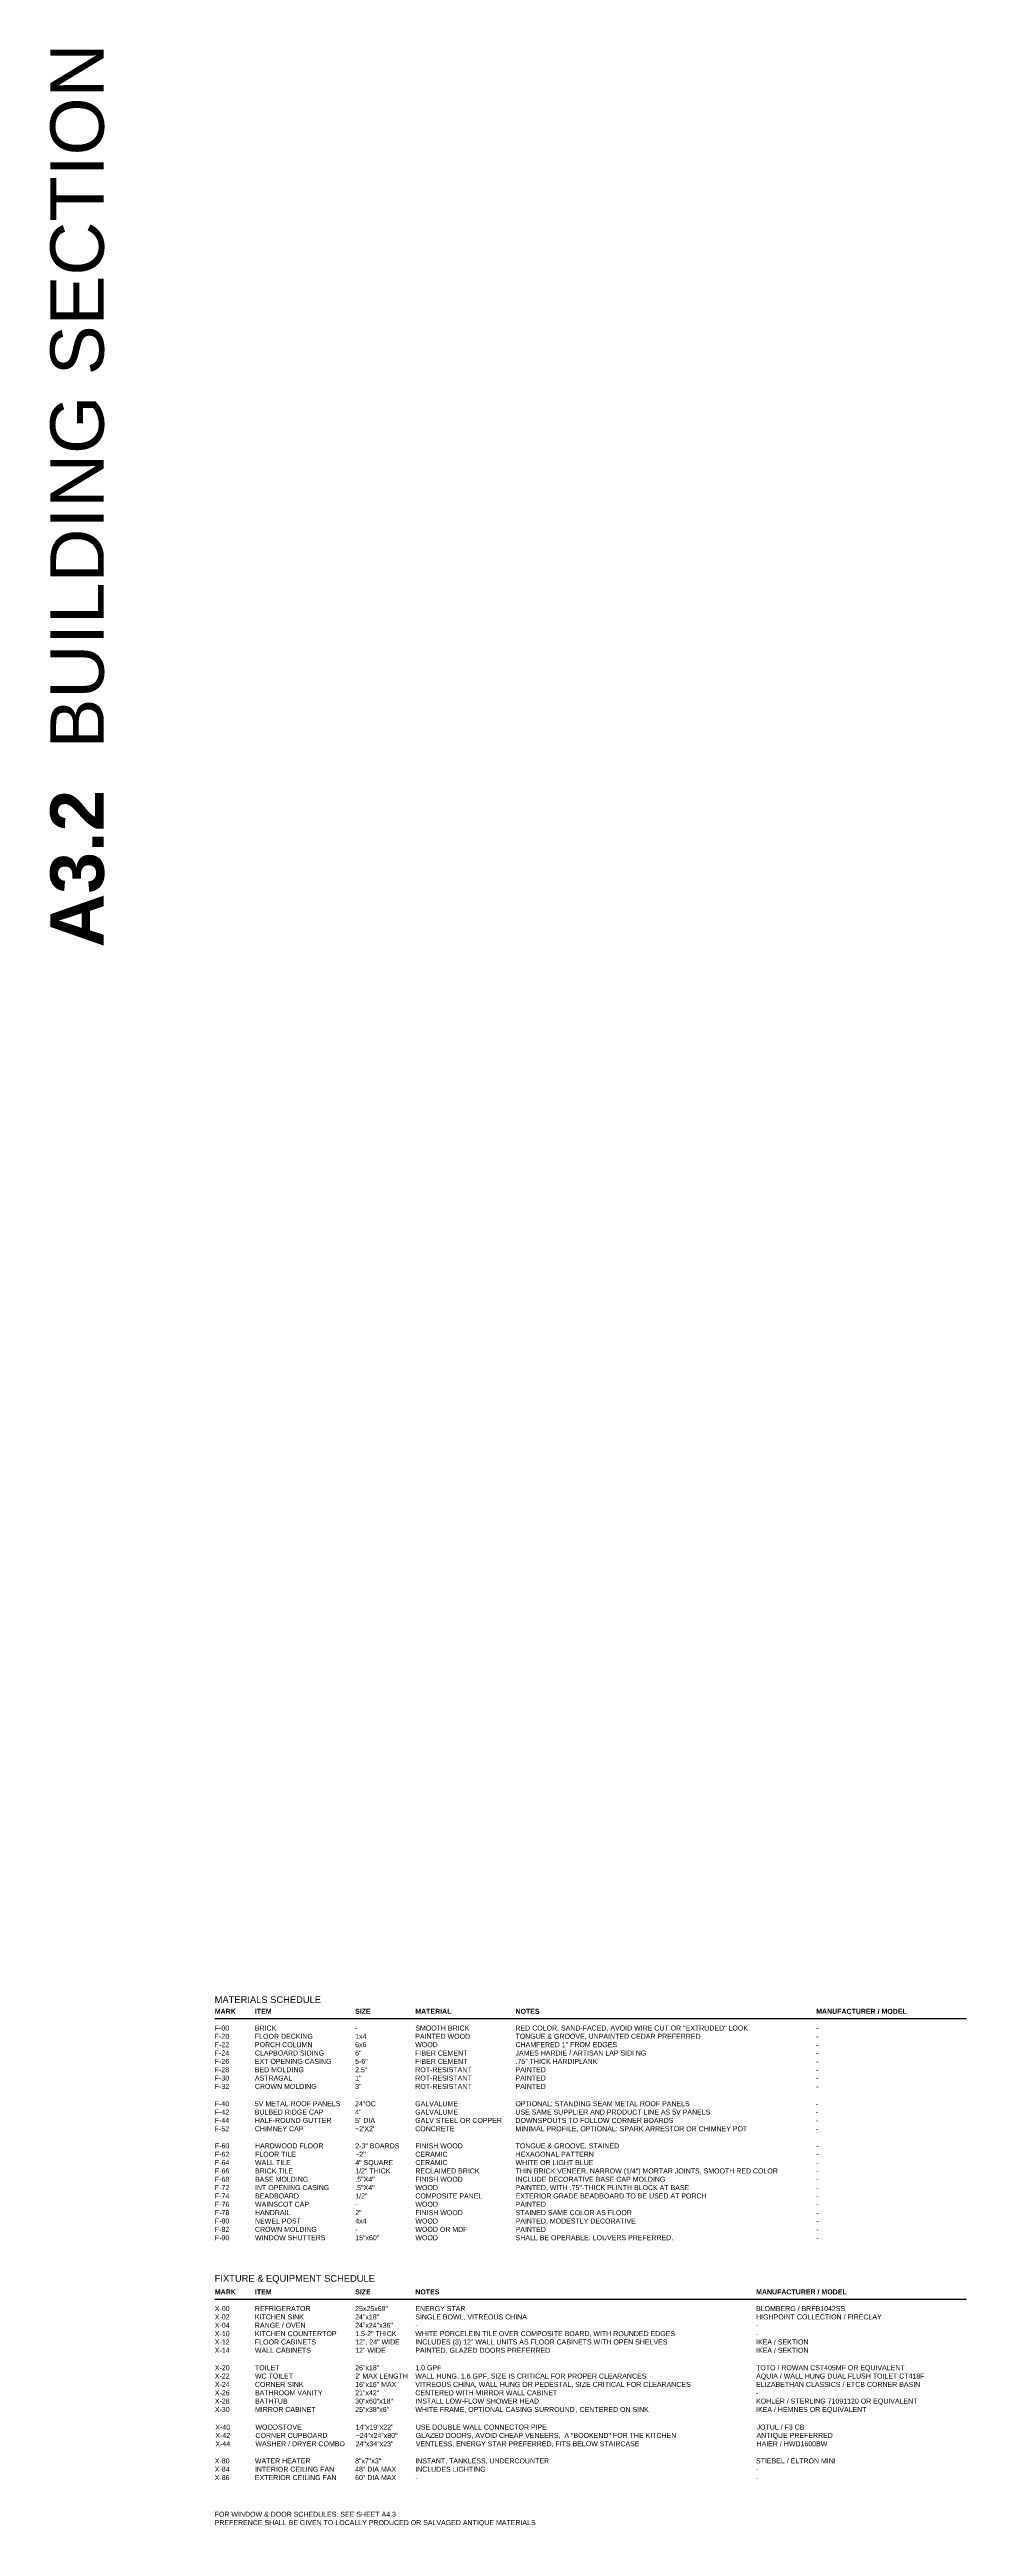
# Model space of a CAD drawing. Header units: inches. Extents: x -54 to 15382, y 469 to 41738.
# Drawn here: x 4032 to 4444, y 3614 to 4727 of the extents above; entities that cross this region are included whole.
import ezdxf

# ---------------------------------------------------------------- set-up
doc = ezdxf.new("R2010")
doc.units = ezdxf.units.IN
doc.header["$MEASUREMENT"] = 0
doc.layers.get('0').update_dxf_attribs({"lineweight": 9})
doc.layers.add('3', color=7, linetype='Continuous', lineweight=30)
doc.layers.add('A-TEXTx', color=7, linetype='Continuous', lineweight=18)
doc.styles.get("Standard").update_dxf_attribs({"font": 'arial.ttf'})

msp = doc.modelspace()

# ---------------------------------------------------------------- linework, layer by layer
at = {"layer": '3', "ltscale": 0.25}
for p, q in [((4443.7618855, 3842.4676375), (4106.3041513, 3842.4676375)), ((4443.7618855, 3716.4676375), (4106.3041513, 3716.4676375))]:
    msp.add_line(p, q, dxfattribs=at)

# ---------------------------------------------------------------- texts
at = {"ltscale": 0.5, "insert": (4044.664182, 4526.7534571), "char_height": 24, "attachment_point": 5, "rotation": 90}
msp.add_mtext('{\\fArial|b1|i0|c0|p34;A3.2 \\fArial|b0|i0|c1|p0; BUILDING SECTION}', dxfattribs=at)
at = {"ltscale": 0.1, "char_height": 3, "attachment_point": 7}
for s, insert, width in [('{MATERIALS SCHEDULE}', (4106.2481563, 3849.5682085), 47.37102925), ('{FIXTURE & EQUIPMENT SCHEDULE}', (4106.2481563, 3723.5682085), 81.374874362)]:
    msp.add_mtext(s, dxfattribs=dict(at, insert=insert, width=width))
at = {"layer": 'A-TEXTx', "ltscale": 0.5, "char_height": 2.25, "attachment_point": 1}
for s, insert, width in [('{\\fArial|b1|i0|c1|p0;MARK^IITEM^I^I^I^I^ISIZE^I^I^IMATERIAL^I^I^I^INOTES^I^I^I^I^I^I^I^I^I^I^I^I^I^IMANUFACTURER / MODEL^I\\fArial|b0|i0|c1|p0;^I^I^I\\P\\PF-00^I^IBRICK^I^I^I^I-^I^I^ISMOOTH BRICK^I^I^IRED COLOR, SAND-FACED, AVOID WIRE CUT OR "EXTRUDED" LOOK^I^I^I^I-}', (4106.2957039, 3846.9746214), 351.704374518), ('{F-20^I^IFLOOR DECKING^I^I^I1x4^I^I^IPAINTED WOOD^I^I^ITONGUE & GROOVE, UNPAINTED CEDAR PREFERRED^I^I^I^I^I^I-\\PF-22^I^IPORCH COLUMN^I^I^I6x6^I^I^IWOOD^I^I^I^ICHAMFERED 1" FROM EDGES^I^I^I^I^I^I^I^I^I^I-\\PF-24^I^ICLAPBOARD SIDING^I^I6"^I^I^IFIBER CEMENT^I^I^IJAMES HARDIE / ARTISAN LAP SIDI^ING^I^I^I^I^I^I^I^I^I-\\PF-26^I^IEXT OPENING CASING^I^I5-6"^I^I^IFIBER CEMENT^I^I^I.75" THICK HARDIPLANK^I^I^I^I^I^I^I^I^I^I^I-\\PF-28^I^IBED MOLDING^I^I^I2.5"^I^I^IROT-RESISTANT ^I^I^IPAINTED^I^I^I^I^I^I^I^I^I^I^I^I^I^I-\\PF-30^I^IASTRAGAL^I^I^I^I1"^I^I^IROT-RESISTANT^I^I^IPAINTED^I^I^I^I^I^I^I^I^I^I^I^I^I^I-\\PF-32^I^ICROWN MOLDING ^I^I3"^I^I^IROT-RESISTANT^I^I^IPAINTED^I^I^I^I^I^I^I^I^I^I^I^I^I^I-}', (4106.2968386, 3835.7514445), 351.703239824), ('{F-40^I^I5V METAL ROOF PANELS^I24"OC^I^IGALVALUME^I^I^IOPTIONAL: STANDING SEAM METAL ROOF PANELS^I^I^I^I^I^I^I-\\PF-42^I^IBULBED RIDGE CAP^I^I4"^I^I^IGALVALUME^I^I^IUSE SAME SUPPLIER AND PRODUCT LINE AS 5V PANELS^I^I^I^I^I^I-^I^I\\PF-44^I^IHALF-ROUND GUTTER^I^I5" DIA^I^I^IGALV STEEL OR COPPER^IDOWNSPOUTS TO FOLLOW CORNER BOARDS^I^I^I^I^I^I^I^I-\\PF-52^I^ICHIMNEY CAP^I^I^I~2\'X2\'^I^I^ICONCRETE^I^I^I^IMINIMAL PROFILE, OPTIONAL: SPARK ARRESTOR OR CHIMNEY POT^I^I^I^I-}', (4106.2801035, 3805.4754516), 351.719974965), ('{F-60^I^IHARDWOOD FLOOR^I^I2-3" BOARDS^IFINISH WOOD^I^I^ITONGUE & GROOVE, STAINED^I^I^I^I^I^I^I^I^I^I-^I^I^I^I^I^I\\PF-62^I^IFLOOR TILE^I^I^I~2"^I^I^ICERAMIC^I^I^I^IHEXAGONAL PATTERN^I^I^I^I^I^I^I^I^I^I^I^I-\\PF-64^I^IWALL TILE^I^I^I^I4" SQUARE^I^ICERAMIC^I^I^I^IWHITE OR LIGHT BLUE^I^I^I^I^I^I^I^I^I^I^I^I-\\PF-66^I^IBRICK TILE^I^I^I^I1/2" THICK^I^IRECLAIMED BRICK^I^ITHIN BRICK VENEER, NARROW (1/4") MORTAR JOINTS, SMOOTH RED COLOR^I^I-^I\\PF-68^I^IBASE MOLDING^I^I^I.5"X4"^I^I^IFINISH WOOD^I^I^IINCLUDE DECORATIVE BASE CAP MOLDING^I^I^I^I^I^I^I^I-\\PF-72^I^IINT OPENING CASING^I^I.5"X4"^I^I^IWOOD^I^I^I^IPAINTED, WITH .75"-THICK PLINTH BLOCK AT BASE^I^I^I^I^I^I^I-^I^I^I\\PF-74^I^IBEADBOARD^I^I^I1/2"^I^I^ICOMPOSITE PANEL^I^IEXTERIOR GRADE BEADBOARD TO BE USED AT PORCH^I^I^I^I^I^I-\\PF-76^I^IWAINSCOT CAP^I^I^I-^I^I^IWOOD^I^I^I^IPAINTED^I^I^I^I^I^I^I^I^I^I^I^I^I^I-\\PF-78^I^IHANDRAIL^I^I^I^I2"^I^I^IFINISH WOOD^I^I^ISTAINED SAME COLOR AS FLOOR^I^I^I^I^I^I^I^I^I^I-^I\\PF-80^I^INEWEL POST^I^I^I4x4^I^I^IWOOD^I^I^I^IPAINTED, MODESTLY DECORATIVE^I^I^I^I^I^I^I^I^I^I-\\PF-82^I^ICROWN MOLDING^I^I-^I^I^IWOOD OR MDF^I^I^IPAINTED^I^I^I^I^I^I^I^I^I^I^I^I^I^I-\\PF-90^I^IWINDOW SHUTTERS^I^I15"x60"^I^IWOOD^I^I^I^ISHALL BE OPERABLE. LOUVERS PREFERRED.^I^I^I^I^I^I^I^I-\\P\\P^I^I}', (4106.3501611, 3786.5442946), 351.649917353), ('{\\fArial|b1|i0|c1|p0;MARK^IITEM^I^I^I^I^ISIZE^I^I^INOTES^I^I^I^I^I^I^I^I^I^I^I^I^I^I^I^IMANUFACTURER / MODEL^I\\P\\fArial|b0|i0|c1|p0;\\PX-00^I^IREFRIGERATOR^I^I^I25x25x69"^I^IENERGY STAR^I^I^I^I^I^I^I^I^I^I^I^I^I^I^IBLOMBERG / BRFB1042SS\\PX-02^I^IKITCHEN SINK^I^I^I24"x18"^I^ISINGLE BOWL, VITREOUS CHINA^I^I^I^I^I^I^I^I^I^I^I^IHIGHPOINT COLLECTION / FIRECLAY\\PX-04^I^IRANGE / OVEN^I^I^I24"x24"x36"^I^I-^I^I^I^I^I^I^I^I^I^I^I^I^I^I^I^I^I-^I^I\\PX-10^I^IKITCHEN COUNTERTOP^I1.5-2" THICK^IWHITE PORCELEIN TILE OVER COMPOSITE BOARD, WITH ROUNDED EDGES^I^I^I^I^I-\\PX-12^I^IFLOOR CABINETS^I^I12", 24" WIDE^IINCLUDES (3) 12" WALL UNITS AS FLOOR CABINETS WITH OPEN SHELVES^I^I^I^I^IIKEA / SEKTION\\PX-14^I^IWALL CABINETS^I^I^I12" WIDE^I^IPAINTED, GLAZED DOORS PREFERRED^I^I^I^I^I^I^I^I^I^I^IIKEA / SEKTION}', (4106.3074922, 3720.9573375), 351.692586269), ('{X-20^I^ITOILET^I^I^I^I26"x18"^I^I1.0 GPF^I^I^I^I^I^I^I^I^I^I^I^I^I^I^I^ITOTO / ROWAN CST405MF OR EQUIVALENT\\PX-22^I^IWC TOILET^I^I^I^I2\' MAX LENGTH^IWALL HUNG, 1.6 GPF, SIZE IS CRITICAL FOR PROPER CLEARANCES^I^I^I^I^I^IAQUIA / WALL HUNG DUAL FLUSH TOILET CT418F\\PX-24^I^ICORNER SINK^I^I^I16"x16" MAX^IVITREOUS CHINA, WALL HUNG OR PEDESTAL, SIZE CRITICAL FOR CLEARANCES^I^I^I^IELIZABETHAN CLASSICS / ETCB CORNER BASIN\\PX-26^I^IBATHROOM VANITY^I^I21"x42"^I^ICENTERED WITH MIRROR WALL CABINET^I^I^I^I^I^I^I^I^I^I-\\PX-28^I^IBATHTUB^I^I^I^I30"x60"x18"^I^IINSTALL LOW-FLOW SHOWER HEAD^I^I^I^I^I^I^I^I^I^I^IKOHLER / STERLING 71091120 OR EQUIVALENT\\PX-30^I^IMIRROR CABINET^I^I25"x38"x6"^I^IWHITE FRAME, OPTIONAL CASING SURROUND^I, CENTERED ON SINK^I^I^I^I^I^IIKEA / HEMNES OR EQUIVALENT}', (4106.3250765, 3686.8892647), 351.67500192), ('{X-40^I^IWOODSTOVE^I^I^I14"x19"x22"^I^IUSE DOUBLE WALL CONNECTOR PIPE^I^I^I^I^I^I^I^I^I^I^IJOTUL / F3 CB\\PX-42^I^ICORNER CUPBOARD^I^I~24"x24"x80"^IGLAZED DOORS, AVOID CHEAP VENEERS,  A "BOOKEND" FOR THE KITCHEN^I^I^I^I^IANTIQUE PREFERRED\\PX-44^I^IWASHER / DRYER COMBO^I24"x34"x23"^I^IVENTLESS, ENERGY STAR PREFERRED, FITS BELOW STAIRCASE^I^I^I^I^I^IHAIER / HWD1600BW}', (4106.5394591, 3660.21879), 342.045816465), ('{X-80^I^IWATER HEATER^I^I^I8"x7"x3"^I^IINSTANT, TANKLESS, UNDERCOUNTER^I^I^I^I^I^I^I^I^I^I^ISTIEBEL / ELTRON MINI\\PX-84^I^IINTERIOR CEILING FAN^I^I48" DIA MAX^IINCLUDES LIGHTING^I^I^I^I^I^I^I^I^I^I^I^I^I^I-\\PX-86^I^IEXTERIOR CEILING FAN^I60" DIA MAX^I-^I^I^I^I^I^I^I^I^I^I^I^I^I^I^I^I^I-}', (4106.2947555, 3645.0380908), 314.697473114)]:
    msp.add_mtext(s, dxfattribs=dict(at, insert=insert, width=width))
at = {"layer": 'A-TEXTx', "ltscale": 0.5, "insert": (4106.2512559, 3621.0740185), "char_height": 1.5, "attachment_point": 1}
msp.add_mtext('{\\H1.5x;FOR WINDOW & DOOR SCHEDULES: SEE SHEET A4.3\\PPREFERENCE SHALL BE GIVEN TO LOCALLY PRODUCED OR SALVAGED ANTIQUE MATERIALS\\P\\H0.66667x; }', dxfattribs=at)

doc.saveas('drawing.dxf')
